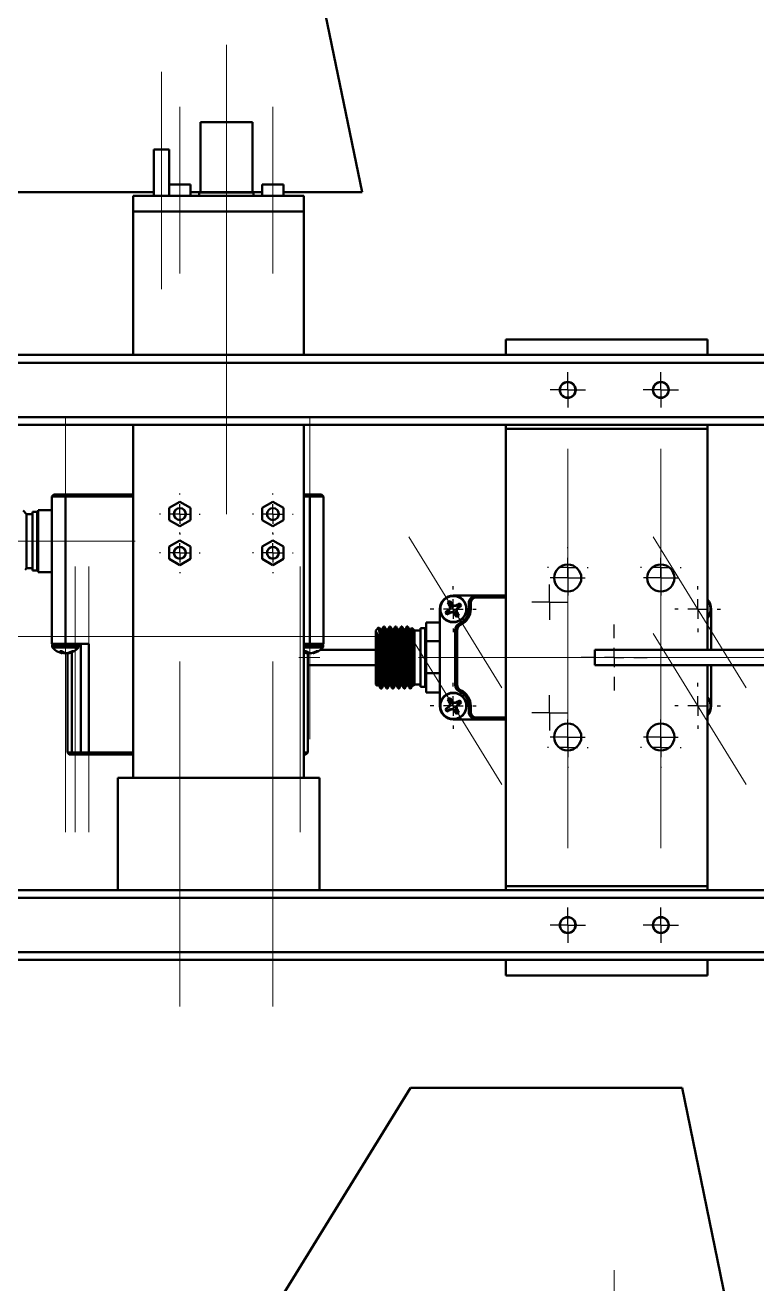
# Model space of a CAD drawing. Header units: millimetres. Extents: x 0 to 420, y 0 to 297.
# Drawn here: x 149.4 to 196.6, y 170.6 to 251.8 of the extents above; entities that cross this region are included whole.
import ezdxf

# ---------------------------------------------------------------- set-up
doc = ezdxf.new("R2010")
doc.units = ezdxf.units.MM
doc.linetypes.add('CENTERX2', pattern=[20.32, 12.7, -2.54, 2.54, -2.54])
doc.layers.add('9中心线层', color=1, linetype='Continuous')

# ---------------------------------------------------------------- blocks, each defined once
blk = doc.blocks.new('SW_CENTERMARKSYMBOL_19')
at = {"layer": '9中心线层', "color": 0}
for p, q in [((0, 0.625), (0, 1.1375)), ((-0.625, 0), (-1.1375, 0)), ((0, 0), (-0.625, 0)), ((0, 0), (0, 0.625)), ((0, 0), (0, -0.625)), ((0, 0), (0.625, 0)), ((0.625, 0), (1.1375, 0)), ((0, -0.625), (0, -1.1375))]:
    blk.add_line(p, q, dxfattribs=at)
blk = doc.blocks.new('SW_CENTERMARKSYMBOL_20')
at = {"layer": '9中心线层', "color": 0}
for p, q in [((0, 0.625), (0, 1.1375)), ((-0.625, 0), (-1.1375, 0)), ((0, 0), (-0.625, 0)), ((0, 0), (0, 0.625)), ((0, 0), (0, -0.625)), ((0, 0), (0.625, 0)), ((0.625, 0), (1.1375, 0)), ((0, -0.625), (0, -1.1375))]:
    blk.add_line(p, q, dxfattribs=at)
blk = doc.blocks.new('SW_CENTERMARKSYMBOL_25')
at = {"layer": '9中心线层', "color": 0}
for p, q in [((0, 0.625), (0, 1.1375)), ((-0.625, 0), (-1.1375, 0)), ((0, 0), (-0.625, 0)), ((0, 0), (0, 0.625)), ((0, 0), (0, -0.625)), ((0, 0), (0.625, 0)), ((0.625, 0), (1.1375, 0)), ((0, -0.625), (0, -1.1375))]:
    blk.add_line(p, q, dxfattribs=at)
blk = doc.blocks.new('SW_CENTERMARKSYMBOL_26')
at = {"layer": '9中心线层', "color": 0}
for p, q in [((0, 0.625), (0, 1.1375)), ((-0.625, 0), (-1.1375, 0)), ((0, 0), (-0.625, 0)), ((0, 0), (0, 0.625)), ((0, 0), (0, -0.625)), ((0, 0), (0.625, 0)), ((0.625, 0), (1.1375, 0)), ((0, -0.625), (0, -1.1375))]:
    blk.add_line(p, q, dxfattribs=at)
blk = doc.blocks.new('SW_CENTERMARKSYMBOL_27')
at = {"layer": '9中心线层', "color": 0}
for p, q in [((0, 0.625), (0, 1.125)), ((-0.625, 0), (-1.125, 0)), ((0, 0), (-0.625, 0)), ((0, 0), (0, 0.625)), ((0, 0), (0, -0.625)), ((0, 0), (0.625, 0)), ((0.625, 0), (1.125, 0)), ((0, -0.625), (0, -1.125))]:
    blk.add_line(p, q, dxfattribs=at)
blk = doc.blocks.new('SW_CENTERMARKSYMBOL_31')
at = {"layer": '9中心线层', "color": 0}
for p, q in [((0, 0.625), (0, 1.125)), ((-0.625, 0), (-1.125, 0)), ((0, 0), (-0.625, 0)), ((0, 0), (0, 0.625)), ((0, 0), (0, -0.625)), ((0, 0), (0.625, 0)), ((0.625, 0), (1.125, 0)), ((0, -0.625), (0, -1.125))]:
    blk.add_line(p, q, dxfattribs=at)
blk = doc.blocks.new('SW_CENTERMARKSYMBOL_32')
at = {"layer": '9中心线层', "color": 0}
for p, q in [((0, 0.625), (0, 1.125)), ((-0.625, 0), (-1.125, 0)), ((0, 0), (-0.625, 0)), ((0, 0), (0, 0.625)), ((0, 0), (0, -0.625)), ((0, 0), (0.625, 0)), ((0.625, 0), (1.125, 0)), ((0, -0.625), (0, -1.125))]:
    blk.add_line(p, q, dxfattribs=at)
blk = doc.blocks.new('SW_CENTERMARKSYMBOL_33')
at = {"layer": '9中心线层', "color": 0}
for p, q in [((0, 1.25), (0, 1.3125)), ((-1.25, 0), (-1.3125, 0)), ((0, 0), (-0.625, 0)), ((0, 0), (0, 0.625)), ((0, 0), (0, -0.625)), ((0, 0), (0.625, 0)), ((1.25, 0), (1.3125, 0)), ((0, -1.25), (0, -1.3125))]:
    blk.add_line(p, q, dxfattribs=at)
blk = doc.blocks.new('SW_CENTERMARKSYMBOL_34')
at = {"layer": '9中心线层', "color": 0}
for p, q in [((0, 1.25), (0, 1.3125)), ((-1.25, 0), (-1.3125, 0)), ((0, 0), (-0.625, 0)), ((0, 0), (0, 0.625)), ((0, 0), (0, -0.625)), ((0, 0), (0.625, 0)), ((1.25, 0), (1.3125, 0)), ((0, -1.25), (0, -1.3125))]:
    blk.add_line(p, q, dxfattribs=at)
blk = doc.blocks.new('SW_CENTERMARKSYMBOL_35')
at = {"layer": '9中心线层', "color": 0}
for p, q in [((0, 1.25), (0, 1.3125)), ((-1.25, 0), (-1.3125, 0)), ((0, 0), (-0.625, 0)), ((0, 0), (0, 0.625)), ((0, 0), (0, -0.625)), ((0, 0), (0.625, 0)), ((1.25, 0), (1.3125, 0)), ((0, -1.25), (0, -1.3125))]:
    blk.add_line(p, q, dxfattribs=at)
blk = doc.blocks.new('SW_CENTERMARKSYMBOL_36')
at = {"layer": '9中心线层', "color": 0}
for p, q in [((0, 1.25), (0, 1.3125)), ((-1.25, 0), (-1.3125, 0)), ((0, 0), (-0.625, 0)), ((0, 0), (0, 0.625)), ((0, 0), (0, -0.625)), ((0, 0), (0.625, 0)), ((1.25, 0), (1.3125, 0)), ((0, -1.25), (0, -1.3125))]:
    blk.add_line(p, q, dxfattribs=at)
blk = doc.blocks.new('SW_CENTERMARKSYMBOL_37')
at = {"layer": '9中心线层', "color": 0}
for p, q in [((0, 1.25), (0, 2.125)), ((-1.25, 0), (-2.125, 0)), ((0, 0), (-0.625, 0)), ((0, 0), (0, 0.625)), ((0, 0), (0, -0.625)), ((0, 0), (0.625, 0)), ((1.25, 0), (2.125, 0)), ((0, -1.25), (0, -2.125))]:
    blk.add_line(p, q, dxfattribs=at)
blk = doc.blocks.new('SW_CENTERMARKSYMBOL_38')
at = {"layer": '9中心线层', "color": 0}
for p, q in [((0, 0.625), (0, 1.1375)), ((-0.625, 0), (-1.1375, 0)), ((0, 0), (-0.625, 0)), ((0, 0), (0, 0.625)), ((0, 0), (0, -0.625)), ((0, 0), (0.625, 0)), ((0.625, 0), (1.1375, 0)), ((0, -0.625), (0, -1.1375))]:
    blk.add_line(p, q, dxfattribs=at)
blk = doc.blocks.new('SW_CENTERMARKSYMBOL_39')
at = {"layer": '9中心线层', "color": 0}
for p, q in [((0, 0.625), (0, 1.1375)), ((-0.625, 0), (-1.1375, 0)), ((0, 0), (-0.625, 0)), ((0, 0), (0, 0.625)), ((0, 0), (0, -0.625)), ((0, 0), (0.625, 0)), ((0.625, 0), (1.1375, 0)), ((0, -0.625), (0, -1.1375))]:
    blk.add_line(p, q, dxfattribs=at)
blk = doc.blocks.new('SW_CENTERMARKSYMBOL_40')
at = {"layer": '9中心线层', "color": 0}
for p, q in [((0, 1.25), (0, 1.48225)), ((-1.25, 0), (-1.48225, 0)), ((0, 0), (-0.625, 0)), ((0, 0), (0, 0.625)), ((0, 0), (0, -0.625)), ((0, 0), (0.625, 0)), ((1.25, 0), (1.48225, 0)), ((0, -1.25), (0, -1.48225))]:
    blk.add_line(p, q, dxfattribs=at)
blk = doc.blocks.new('SW_CENTERMARKSYMBOL_41')
at = {"layer": '9中心线层', "color": 0}
for p, q in [((0, 1.25), (0, 1.48225)), ((-1.25, 0), (-1.48225, 0)), ((0, 0), (-0.625, 0)), ((0, 0), (0, 0.625)), ((0, 0), (0, -0.625)), ((0, 0), (0.625, 0)), ((1.25, 0), (1.48225, 0)), ((0, -1.25), (0, -1.48225))]:
    blk.add_line(p, q, dxfattribs=at)
blk = doc.blocks.new('SW_CENTERMARKSYMBOL_42')
at = {"layer": '9中心线层', "color": 0}
for p, q in [((0, 1.25), (0, 1.48225)), ((-1.25, 0), (-1.48225, 0)), ((0, 0), (-0.625, 0)), ((0, 0), (0, 0.625)), ((0, 0), (0, -0.625)), ((0, 0), (0.625, 0)), ((1.25, 0), (1.48225, 0)), ((0, -1.25), (0, -1.48225))]:
    blk.add_line(p, q, dxfattribs=at)
blk = doc.blocks.new('SW_CENTERMARKSYMBOL_43')
at = {"layer": '9中心线层', "color": 0}
for p, q in [((0, 1.25), (0, 1.48225)), ((-1.25, 0), (-1.48225, 0)), ((0, 0), (-0.625, 0)), ((0, 0), (0, 0.625)), ((0, 0), (0, -0.625)), ((0, 0), (0.625, 0)), ((1.25, 0), (1.48225, 0)), ((0, -1.25), (0, -1.48225))]:
    blk.add_line(p, q, dxfattribs=at)
blk = doc.blocks.new('SW_CENTERMARKSYMBOL_44')
at = {"layer": '9中心线层', "color": 0}
for p, q in [((0, 1.25), (0, 1.3125)), ((-1.25, 0), (-1.3125, 0)), ((0, 0), (-0.625, 0)), ((0, 0), (0, 0.625)), ((0, 0), (0, -0.625)), ((0, 0), (0.625, 0)), ((1.25, 0), (1.3125, 0)), ((0, -1.25), (0, -1.3125))]:
    blk.add_line(p, q, dxfattribs=at)
blk = doc.blocks.new('SW_CENTERMARKSYMBOL_45')
at = {"layer": '9中心线层', "color": 0}
for p, q in [((0, 1.25), (0, 1.3125)), ((-1.25, 0), (-1.3125, 0)), ((0, 0), (-0.625, 0)), ((0, 0), (0, 0.625)), ((0, 0), (0, -0.625)), ((0, 0), (0.625, 0)), ((1.25, 0), (1.3125, 0)), ((0, -1.25), (0, -1.3125))]:
    blk.add_line(p, q, dxfattribs=at)
blk = doc.blocks.new('SW_CENTERMARKSYMBOL_46')
at = {"layer": '9中心线层', "color": 0}
for p, q in [((0, 1.25), (0, 1.3125)), ((-1.25, 0), (-1.3125, 0)), ((0, 0), (-0.625, 0)), ((0, 0), (0, 0.625)), ((0, 0), (0, -0.625)), ((0, 0), (0.625, 0)), ((1.25, 0), (1.3125, 0)), ((0, -1.25), (0, -1.3125))]:
    blk.add_line(p, q, dxfattribs=at)
blk = doc.blocks.new('SW_CENTERMARKSYMBOL_47')
at = {"layer": '9中心线层', "color": 0}
for p, q in [((0, 1.25), (0, 1.3125)), ((-1.25, 0), (-1.3125, 0)), ((0, 0), (-0.625, 0)), ((0, 0), (0, 0.625)), ((0, 0), (0, -0.625)), ((0, 0), (0.625, 0)), ((1.25, 0), (1.3125, 0)), ((0, -1.25), (0, -1.3125))]:
    blk.add_line(p, q, dxfattribs=at)
blk = doc.blocks.new('SW_CENTERMARKSYMBOL_48')
at = {"layer": '9中心线层', "color": 0}
for p, q in [((0, 0.625), (0, 1.125)), ((-0.625, 0), (-1.125, 0)), ((0, 0), (-0.625, 0)), ((0, 0), (0, 0.625)), ((0, 0), (0, -0.625)), ((0, 0), (0.625, 0)), ((0.625, 0), (1.125, 0)), ((0, -0.625), (0, -1.125))]:
    blk.add_line(p, q, dxfattribs=at)

msp = doc.modelspace()

# ---------------------------------------------------------------- linework, layer by layer
at = {"color": 7, "linetype": 'Continuous', "lineweight": 50}
for p, q in [((171.127, 241), (166.752, 262.25)), ((164.054, 245.5), (160.7, 245.5)), ((160.7, 241), (160.7, 245.5)), ((164.054, 245.5), (164.054, 241)), ((157.694, 243.75), (157.694, 240.75)), ((157.694, 243.75), (158.694, 243.75)), ((158.694, 241.5), (158.694, 243.75)), ((136.127, 241), (157.694, 241)), ((158.69, 241.5), (158.69, 240.75)), ((160.065, 241.5), (158.69, 241.5)), ((160.065, 240.75), (160.065, 241.5)), ((160.065, 241), (160.7, 241)), ((164.054, 241), (160.7, 241)), ((161.377, 241), (161.377, 240.975)), ((163.377, 240.975), (163.377, 241)), ((164.054, 241), (164.69, 241)), ((164.69, 241.5), (164.69, 240.75)), ((166.065, 241.5), (164.69, 241.5)), ((166.065, 240.75), (166.065, 241.5)), ((166.065, 241), (171.127, 241)), ((156.377, 240.75), (156.377, 239.75)), ((156.377, 240.75), (167.377, 240.75)), ((160.627, 240.975), (160.627, 240.75)), ((160.627, 240.975), (164.127, 240.975)), ((164.127, 240.75), (164.127, 240.975)), ((167.377, 240.75), (167.377, 239.75)), ((156.377, 239.75), (167.377, 239.75)), ((156.377, 239.75), (167.377, 239.75)), ((156.377, 230.5), (156.377, 239.75)), ((167.377, 230.5), (167.377, 239.75)), ((180.377, 230.5), (180.377, 231.5)), ((180.377, 231.5), (193.377, 231.5)), ((193.377, 230.5), (193.377, 231.5)), ((117.377, 230.5), (241.877, 230.5)), ((117.377, 230), (241.877, 230)), ((117.377, 226.5), (241.877, 226.5)), ((143.377, 226), (241.877, 226)), ((156.377, 203.25), (156.377, 226)), ((167.377, 203.25), (167.377, 226)), ((180.377, 225.75), (180.377, 226)), ((180.377, 225.75), (193.377, 225.75)), ((180.377, 196.25), (180.377, 225.75)), ((193.377, 225.75), (193.377, 226)), ((193.377, 211.5), (193.377, 225.75)), ((151.252, 221.5), (151.127, 221.375)), ((151.127, 211.875), (151.127, 221.375)), ((152.002, 221.375), (151.127, 221.375)), ((151.252, 221.5), (152.002, 221.5)), ((152.002, 221.5), (152.002, 221.375)), ((152.002, 221.5), (156.377, 221.5)), ((152.002, 221.375), (152.002, 211.875)), ((156.377, 221.375), (152.002, 221.375)), ((159.377, 221.044), (158.69, 220.647)), ((160.065, 220.647), (159.377, 221.044)), ((165.377, 221.044), (164.69, 220.647)), ((166.065, 220.647), (165.377, 221.044)), ((167.377, 221.5), (167.752, 221.5)), ((167.752, 221.375), (167.377, 221.375)), ((167.752, 221.375), (167.752, 221.5)), ((167.752, 221.5), (168.502, 221.5)), ((167.752, 211.875), (167.752, 221.375)), ((168.627, 221.375), (167.752, 221.375)), ((168.627, 221.375), (168.502, 221.5)), ((168.627, 221.375), (168.627, 211.875)), ((149.502, 220.25), (149.284, 220.468)), ((149.877, 220.25), (149.502, 220.25)), ((149.502, 218.512), (149.502, 220.25)), ((150.19, 220.4), (149.877, 220.4)), ((149.877, 218.514), (149.877, 220.4)), ((150.19, 218.514), (150.19, 220.4)), ((150.252, 216.507), (150.252, 220.507)), ((150.252, 220.507), (151.127, 220.507)), ((158.69, 220.647), (158.69, 219.853)), ((160.065, 219.853), (160.065, 220.647)), ((164.69, 220.647), (164.69, 219.853)), ((166.065, 219.853), (166.065, 220.647)), ((158.69, 219.853), (159.377, 219.456)), ((159.377, 219.456), (160.065, 219.853)), ((164.69, 219.853), (165.377, 219.456)), ((165.377, 219.456), (166.065, 219.853)), ((149.502, 216.75), (149.502, 218.512)), ((149.877, 216.6), (149.877, 218.514)), ((150.19, 216.6), (150.19, 218.514)), ((159.377, 218.544), (158.69, 218.147)), ((160.065, 218.147), (159.377, 218.544)), ((165.377, 218.544), (164.69, 218.147)), ((166.065, 218.147), (165.377, 218.544)), ((158.69, 218.147), (158.69, 217.353)), ((160.065, 217.353), (160.065, 218.147)), ((164.69, 218.147), (164.69, 217.353)), ((166.065, 217.353), (166.065, 218.147)), ((149.414, 216.661), (149.502, 216.75)), ((149.502, 216.75), (149.877, 216.75)), ((158.69, 217.353), (159.377, 216.956)), ((159.377, 216.956), (160.065, 217.353)), ((164.69, 217.353), (165.377, 216.956)), ((165.377, 216.956), (166.065, 217.353)), ((149.877, 216.6), (150.19, 216.6)), ((151.127, 216.507), (150.252, 216.507)), ((150.252, 216.507), (150.252, 216.493)), ((150.252, 216.493), (151.127, 216.493)), ((176.663, 214.52), (176.636, 214.537)), ((176.802, 214.606), (176.663, 214.52)), ((176.663, 214.52), (176.798, 214.301)), ((176.798, 214.301), (176.775, 214.293)), ((176.798, 214.301), (176.819, 214.168)), ((176.802, 214.606), (176.799, 214.637)), ((176.937, 214.387), (176.802, 214.606)), ((176.937, 214.387), (176.954, 214.403)), ((177.046, 214.308), (176.937, 214.387)), ((177.002, 215), (178.502, 215)), ((177.046, 214.308), (177.052, 214.334)), ((177.179, 214.329), (177.046, 214.308)), ((177.179, 214.329), (177.17, 214.352)), ((177.398, 214.464), (177.179, 214.329)), ((177.264, 214.191), (177.483, 214.325)), ((177.398, 214.464), (177.414, 214.491)), ((177.483, 214.325), (177.398, 214.464)), ((177.483, 214.325), (177.514, 214.328)), ((178.002, 214.125), (178.002, 214.5)), ((178.127, 214.5), (178.002, 214.5)), ((178.127, 214.5), (178.127, 214.125)), ((178.502, 215), (180.377, 215)), ((178.502, 215), (178.502, 214.875)), ((180.377, 214.875), (178.502, 214.875)), ((193.482, 214.575), (193.377, 214.712)), ((193.464, 214.563), (193.377, 214.68)), ((176.127, 207.875), (176.127, 214.125)), ((176.522, 213.925), (176.49, 213.922)), ((176.741, 214.059), (176.522, 213.925)), ((176.522, 213.925), (176.607, 213.786)), ((176.607, 213.786), (176.59, 213.759)), ((176.607, 213.786), (176.826, 213.921)), ((176.741, 214.059), (176.724, 214.077)), ((176.819, 214.168), (176.741, 214.059)), ((176.819, 214.168), (176.793, 214.175)), ((176.826, 213.921), (176.959, 213.942)), ((176.826, 213.921), (176.835, 213.898)), ((176.959, 213.942), (176.953, 213.916)), ((176.959, 213.942), (177.068, 213.863)), ((177.068, 213.863), (177.05, 213.847)), ((177.068, 213.863), (177.203, 213.644)), ((177.185, 214.082), (177.264, 214.191)), ((177.207, 213.949), (177.185, 214.082)), ((177.185, 214.082), (177.212, 214.075)), ((177.203, 213.644), (177.341, 213.73)), ((177.203, 213.644), (177.206, 213.613)), ((177.207, 213.949), (177.229, 213.957)), ((177.341, 213.73), (177.207, 213.949)), ((177.264, 214.191), (177.28, 214.173)), ((177.341, 213.73), (177.368, 213.713)), ((178.127, 214.125), (178.002, 214.125)), ((193.627, 214.125), (193.627, 211.5)), ((172.204, 212.952), (172.002, 212.75)), ((172.002, 209.25), (172.002, 212.75)), ((172.049, 212.663), (172.049, 210.32)), ((172.401, 212.797), (172.309, 212.797)), ((172.565, 213), (172.518, 213)), ((172.776, 212.797), (172.684, 212.797)), ((172.94, 213), (172.893, 213)), ((173.151, 212.797), (173.059, 212.797)), ((173.315, 213), (173.268, 213)), ((173.526, 212.797), (173.434, 212.797)), ((173.69, 213), (173.643, 213)), ((173.901, 212.797), (173.809, 212.797)), ((174.065, 213), (174.018, 213)), ((174.276, 212.797), (174.184, 212.797)), ((174.328, 212.89), (174.273, 212.794)), ((174.502, 212.75), (174.353, 212.9)), ((174.877, 212.75), (174.502, 212.75)), ((174.502, 209.25), (174.502, 212.75)), ((175.19, 212.9), (174.877, 212.9)), ((174.877, 209.1), (174.877, 212.9)), ((175.19, 209.1), (175.19, 212.9)), ((176.127, 213.25), (175.252, 213.25)), ((175.252, 212.045), (175.252, 213.25)), ((177.252, 212.761), (177.127, 212.761)), ((177.127, 209.239), (177.127, 212.761)), ((177.252, 212.761), (177.252, 209.239)), ((177.471, 213.102), (177.419, 213.216)), ((152.002, 211.875), (151.127, 211.875)), ((151.145, 211.787), (151.145, 211.699)), ((152.732, 211.787), (151.145, 211.787)), ((152.002, 211.875), (153.502, 211.875)), ((152.86, 211.787), (152.732, 211.787)), ((152.86, 211.699), (152.86, 211.787)), ((153.002, 204.875), (153.002, 211.875)), ((153.502, 211.875), (153.502, 204.875)), ((167.377, 211.875), (167.752, 211.875)), ((168.482, 211.787), (167.377, 211.787)), ((168.627, 211.875), (167.752, 211.875)), ((168.61, 211.787), (168.482, 211.787)), ((168.61, 211.699), (168.61, 211.787)), ((172.252, 210.49), (172.252, 212.007)), ((175.252, 212.045), (175.252, 209.984)), ((176.127, 212.045), (175.252, 212.045)), ((152.732, 211.699), (151.145, 211.699)), ((152.714, 211.641), (151.166, 211.641)), ((151.785, 211.405), (151.775, 211.296)), ((151.804, 211.401), (151.793, 211.28)), ((151.832, 211.376), (151.835, 211.296)), ((151.953, 211.296), (151.953, 211.28)), ((152.127, 204.875), (152.127, 211.289)), ((152.209, 211.308), (152.212, 211.28)), ((152.278, 211.334), (152.28, 211.296)), ((152.419, 211.341), (152.419, 204.875)), ((152.838, 211.641), (152.714, 211.641)), ((152.86, 211.699), (152.732, 211.699)), ((168.482, 211.699), (167.377, 211.699)), ((168.464, 211.641), (167.377, 211.641)), ((167.535, 211.405), (167.525, 211.296)), ((167.554, 211.401), (167.543, 211.28)), ((167.582, 211.376), (167.585, 211.296)), ((167.627, 211.289), (167.627, 204.875)), ((167.703, 211.296), (167.703, 211.28)), ((167.959, 211.308), (167.962, 211.28)), ((168.028, 211.334), (168.03, 211.296)), ((168.441, 211.5), (172.002, 211.5)), ((168.588, 211.641), (168.464, 211.641)), ((168.61, 211.699), (168.482, 211.699)), ((186.127, 210.5), (186.127, 211.5)), ((199.252, 211.5), (186.127, 211.5)), ((167.627, 210.5), (172.002, 210.5)), ((199.252, 210.5), (186.127, 210.5)), ((193.377, 196.25), (193.377, 210.5)), ((193.627, 210.5), (193.627, 207.875)), ((175.252, 209.984), (176.127, 209.984)), ((175.252, 208.75), (175.252, 209.984)), ((172.002, 209.25), (172.086, 209.166)), ((172.096, 209.159), (172.123, 209.206)), ((172.12, 209.203), (172.212, 209.203)), ((172.331, 209), (172.378, 209)), ((172.495, 209.203), (172.587, 209.203)), ((172.706, 209), (172.753, 209)), ((172.87, 209.203), (172.962, 209.203)), ((173.081, 209), (173.128, 209)), ((173.245, 209.203), (173.337, 209.203)), ((173.456, 209), (173.503, 209)), ((173.62, 209.203), (173.712, 209.203)), ((173.831, 209), (173.878, 209)), ((173.995, 209.203), (174.087, 209.203)), ((174.206, 209), (174.253, 209)), ((174.252, 209), (174.261, 209.023)), ((174.37, 209.203), (174.464, 209.203)), ((174.455, 209.203), (174.502, 209.25)), ((174.455, 209.203), (174.455, 209.222)), ((174.502, 209.25), (174.877, 209.25)), ((174.877, 209.1), (175.19, 209.1)), ((175.252, 208.75), (176.127, 208.75)), ((177.252, 209.239), (177.127, 209.239)), ((177.471, 208.898), (177.419, 208.784)), ((176.741, 207.809), (176.522, 207.675)), ((176.663, 208.27), (176.636, 208.287)), ((176.802, 208.356), (176.663, 208.27)), ((176.663, 208.27), (176.798, 208.051)), ((176.741, 207.809), (176.724, 207.827)), ((176.819, 207.918), (176.741, 207.809)), ((176.798, 208.051), (176.775, 208.043)), ((176.819, 207.918), (176.793, 207.925)), ((176.798, 208.051), (176.819, 207.918)), ((176.802, 208.356), (176.799, 208.387)), ((176.937, 208.137), (176.802, 208.356)), ((176.937, 208.137), (176.954, 208.153)), ((177.046, 208.058), (176.937, 208.137)), ((177.046, 208.058), (177.052, 208.084)), ((177.179, 208.079), (177.046, 208.058)), ((177.179, 208.079), (177.17, 208.102)), ((177.398, 208.214), (177.179, 208.079)), ((177.185, 207.832), (177.264, 207.941)), ((177.207, 207.699), (177.185, 207.832)), ((177.185, 207.832), (177.212, 207.825)), ((177.264, 207.941), (177.483, 208.075)), ((177.264, 207.941), (177.28, 207.923)), ((177.398, 208.214), (177.414, 208.241)), ((177.483, 208.075), (177.398, 208.214)), ((177.483, 208.075), (177.514, 208.078)), ((178.127, 207.875), (178.002, 207.875)), ((178.002, 207.5), (178.002, 207.875)), ((178.127, 207.875), (178.127, 207.5)), ((193.482, 208.325), (193.377, 208.462)), ((193.464, 208.313), (193.377, 208.43)), ((176.522, 207.675), (176.49, 207.672)), ((176.522, 207.675), (176.607, 207.536)), ((176.607, 207.536), (176.59, 207.509)), ((176.607, 207.536), (176.826, 207.671)), ((176.826, 207.671), (176.959, 207.692)), ((176.826, 207.671), (176.835, 207.648)), ((176.959, 207.692), (176.953, 207.666)), ((176.959, 207.692), (177.068, 207.613)), ((177.002, 207), (178.502, 207)), ((177.068, 207.613), (177.05, 207.597)), ((177.068, 207.613), (177.203, 207.394)), ((177.203, 207.394), (177.341, 207.48)), ((177.203, 207.394), (177.206, 207.363)), ((177.207, 207.699), (177.229, 207.707)), ((177.341, 207.48), (177.207, 207.699)), ((177.341, 207.48), (177.368, 207.463)), ((178.127, 207.5), (178.002, 207.5)), ((178.502, 207.125), (178.502, 207)), ((178.502, 207.125), (180.377, 207.125)), ((180.377, 207), (178.502, 207)), ((152.127, 204.875), (152.419, 204.875)), ((152.252, 204.75), (152.127, 204.875)), ((152.471, 204.75), (152.252, 204.75)), ((152.419, 204.875), (153.002, 204.875)), ((152.471, 204.75), (152.419, 204.875)), ((153.127, 204.75), (152.471, 204.75)), ((153.127, 204.75), (153.002, 204.875)), ((153.002, 204.875), (153.502, 204.875)), ((153.502, 204.75), (153.127, 204.75)), ((153.502, 204.875), (153.502, 204.75)), ((153.502, 204.875), (156.377, 204.875)), ((156.377, 204.75), (153.502, 204.75)), ((167.377, 204.875), (167.627, 204.875)), ((167.502, 204.75), (167.377, 204.75)), ((167.627, 204.875), (167.502, 204.75)), ((155.377, 196), (155.377, 203.25)), ((155.377, 203.25), (168.377, 203.25)), ((168.377, 196), (168.377, 203.25)), ((117.377, 196), (155.377, 196)), ((155.377, 196), (168.377, 196)), ((168.377, 196), (241.877, 196)), ((180.377, 196), (180.377, 196.25)), ((180.377, 196.25), (193.377, 196.25)), ((193.377, 196), (193.377, 196.25)), ((117.377, 195.5), (241.877, 195.5)), ((117.377, 192), (241.877, 192)), ((117.377, 191.5), (241.877, 191.5)), ((180.377, 190.5), (180.377, 191.5)), ((193.377, 190.5), (193.377, 191.5)), ((180.377, 190.5), (193.377, 190.5)), ((174.252, 183.25), (161.127, 162)), ((191.752, 183.25), (174.252, 183.25)), ((196.127, 162), (191.752, 183.25))]:
    msp.add_line(p, q, dxfattribs=at)
at = {"color": 7, "linetype": 'Continuous', "lineweight": 50, "flags": 128}
for points in [[(174.276, 212.775), (174.285, 212.774), (174.305, 212.596), (174.323, 212.264), (174.342, 211.807), (174.361, 211.265), (174.379, 210.708), (174.399, 210.169), (174.417, 209.718), (174.436, 209.391), (174.455, 209.222), (174.455, 209.222)], [(151.835, 211.296), (151.803, 211.305), (151.796, 211.308)], [(167.377, 211.325), (167.423, 211.309), (167.508, 211.286)], [(167.585, 211.296), (167.553, 211.305), (167.546, 211.308)]]:
    msp.add_lwpolyline(points, dxfattribs=at)
at = {"color": 7, "linetype": 'Continuous', "lineweight": 50}
for centre, radius in [((184.377, 228.25), 0.512), ((184.377, 228.25), 0.5), ((190.377, 228.25), 0.512), ((190.377, 228.25), 0.5), ((159.377, 220.25), 0.387), ((159.377, 220.25), 0.375), ((165.377, 220.25), 0.387), ((165.377, 220.25), 0.375), ((159.377, 217.75), 0.387), ((159.377, 217.75), 0.375), ((165.377, 217.75), 0.387), ((165.377, 217.75), 0.375), ((184.377, 216.125), 0.875), ((190.377, 216.125), 0.875), ((177.002, 214.125), 0.857), ((177.002, 214.125), 0.836), ((177.002, 207.875), 0.857), ((177.002, 207.875), 0.836), ((184.377, 205.875), 0.875), ((190.377, 205.875), 0.875), ((184.377, 193.75), 0.512), ((184.377, 193.75), 0.5), ((190.377, 193.75), 0.512), ((190.377, 193.75), 0.5)]:
    msp.add_circle(centre, radius, dxfattribs=at)
for centre, radius, start, end in [((150.19, 220.463), 0.0625, 270, 0), ((150.19, 216.537), 0.0625, 0, 90), ((177.002, 214.125), 0.875, 90, 180), ((179.856, 209.494), 5.983, 120.72682, 122.55597), ((185.524, 219.438), 10.149, 208.87481, 210.46099), ((188.944, 216.049), 12.294, 188.21191, 188.76832), ((168.426, 208.902), 10.149, 32.82181, 34.40798), ((169.915, 204.323), 12.294, 54.51447, 55.07088), ((178.926, 202.184), 12.294, 98.21191, 98.76832), ((182.315, 205.604), 10.149, 118.87481, 120.46099), ((171.779, 222.702), 10.149, 302.82181, 304.40798), ((172.371, 211.271), 5.983, 30.72682, 32.55597), ((178.502, 214.5), 0.5, 90, 180), ((178.502, 214.5), 0.375, 90, 180), ((192.752, 214.125), 0.875, 0, 44.41531), ((192.752, 214.125), 0.857, 316.80895, 31.6414), ((192.752, 214.125), 0.836, 318.39593, 31.6414), ((182.225, 205.548), 10.149, 122.82181, 124.40798), ((181.633, 216.979), 5.983, 210.72682, 212.55597), ((171.689, 222.646), 10.149, 298.87481, 300.46099), ((186.804, 207.038), 12.294, 144.51447, 145.07088), ((175.078, 226.066), 12.294, 278.21191, 278.76832), ((184.09, 223.927), 12.294, 234.51447, 235.07088), ((185.579, 219.348), 10.149, 212.82181, 214.40798), ((174.149, 218.756), 5.983, 300.72682, 302.55597), ((167.201, 221.212), 12.294, 324.51447, 325.07088), ((165.061, 212.201), 12.294, 8.21191, 8.76832), ((168.481, 208.812), 10.149, 28.87481, 30.46099), ((177.002, 214.125), 1, 294.62432, 0), ((177.002, 214.125), 1.125, 294.62432, 0), ((175.19, 212.963), 0.0625, 270, 0), ((177.627, 212.761), 0.5, 114.62432, 180), ((177.627, 212.761), 0.375, 114.62432, 180), ((151.233, 211.787), 0.088, 90, 180), ((152.772, 211.787), 0.088, 0, 90), ((168.522, 211.787), 0.088, 0, 90), ((151.233, 211.699), 0.088, 180, 220.82734), ((152.002, 212.364), 1.105, 220.82734, 257.20909), ((151.718, 212.169), 0.767, 263.91582, 276.08418), ((151.97, 211.683), 0.433, 219.66819, 243.34591), ((151.841, 211.654), 0.377, 257.20352, 262.65299), ((151.818, 211.326), 0.052, 215.60513, 241.69925), ((152.182, 211.78), 0.535, 224.30894, 244.8649), ((152.034, 212.36), 1.082, 259.36253, 265.67021), ((151.884, 212.023), 0.746, 275.25401, 279.10474), ((152.121, 212.03), 0.753, 257.20188, 264.72823), ((151.97, 212.36), 1.082, 274.32979, 280.63747), ((151.92, 212.172), 0.911, 285.9166, 302.82481), ((152.163, 211.657), 0.38, 277.37196, 288.02693), ((152.002, 212.364), 1.105, 282.79091, 319.17266), ((152.051, 212.084), 0.822, 286.23565, 304.36063), ((152.464, 211.695), 0.293, 260.14772, 279.85228), ((152.772, 211.699), 0.088, 319.17266, 0), ((167.468, 212.169), 0.767, 263.91582, 276.08418), ((167.72, 211.683), 0.433, 219.66819, 243.34591), ((167.591, 211.654), 0.377, 257.20352, 262.65299), ((167.568, 211.326), 0.052, 215.60513, 241.69925), ((167.932, 211.78), 0.535, 224.30894, 244.8649), ((167.784, 212.36), 1.082, 259.36253, 265.67021), ((167.634, 212.023), 0.746, 275.25401, 279.10474), ((167.871, 212.03), 0.753, 257.20188, 264.72823), ((167.72, 212.36), 1.082, 274.32979, 280.63747), ((167.67, 212.172), 0.911, 285.9166, 302.82481), ((167.913, 211.657), 0.38, 277.37196, 288.02693), ((167.752, 212.364), 1.105, 282.79091, 319.17266), ((167.801, 212.084), 0.822, 286.23565, 304.36063), ((168.214, 211.695), 0.293, 260.14772, 279.85228), ((168.522, 211.699), 0.088, 319.17266, 0), ((175.19, 209.037), 0.0625, 0, 90), ((177.627, 209.239), 0.5, 180, 245.37568), ((177.627, 209.239), 0.375, 180, 245.37568), ((177.002, 207.875), 1, 0, 65.37568), ((177.002, 207.875), 1.125, 0, 65.37568), ((177.002, 207.875), 0.875, 180, 270), ((182.225, 199.298), 10.149, 122.82181, 124.40798), ((179.856, 203.244), 5.983, 120.72682, 122.55597), ((185.524, 213.188), 10.149, 208.87481, 210.46099), ((186.804, 200.788), 12.294, 144.51447, 145.07088), ((188.944, 209.799), 12.294, 188.21191, 188.76832), ((168.426, 202.652), 10.149, 32.82181, 34.40798), ((169.915, 198.073), 12.294, 54.51447, 55.07088), ((178.926, 195.934), 12.294, 98.21191, 98.76832), ((182.315, 199.354), 10.149, 118.87481, 120.46099), ((167.201, 214.962), 12.294, 324.51447, 325.07088), ((165.061, 205.951), 12.294, 8.21191, 8.76832), ((171.779, 216.452), 10.149, 302.82181, 304.40798), ((172.371, 205.021), 5.983, 30.72682, 32.55597), ((192.752, 207.875), 0.857, 316.80895, 31.6414), ((192.752, 207.875), 0.836, 318.39593, 31.6414), ((192.752, 207.875), 0.875, 315.58469, 0), ((181.633, 210.729), 5.983, 210.72682, 212.55597), ((171.689, 216.396), 10.149, 298.87481, 300.46099), ((175.078, 219.816), 12.294, 278.21191, 278.76832), ((184.09, 217.677), 12.294, 234.51447, 235.07088), ((185.579, 213.098), 10.149, 212.82181, 214.40798), ((174.149, 212.506), 5.983, 300.72682, 302.55597), ((168.481, 202.562), 10.149, 28.87481, 30.46099), ((178.502, 207.5), 0.5, 180, 270), ((178.502, 207.5), 0.375, 180, 270)]:
    msp.add_arc(centre, radius, start, end, dxfattribs=at)
for points, knots in [([(172.049, 212.663), (172.056, 212.576), (172.069, 212.401), (172.086, 211.957), (172.106, 211.432), (172.124, 210.86), (172.143, 210.303), (172.162, 209.813), (172.18, 209.447), (172.197, 209.239), (172.207, 209.231), (172.21, 209.228)], [0, 0, 0, 0, 0.117427, 0.233198, 0.351381, 0.467094, 0.584599, 0.701991, 0.817789, 0.935971, 1, 1, 1, 1]), ([(172.252, 210.49), (172.241, 210.657), (172.214, 211.037), (172.171, 211.631), (172.121, 212.178), (172.083, 212.517), (172.058, 212.628), (172.049, 212.663)], [0, 0, 0, 0, 0.183238, 0.418394, 0.653437, 0.888137, 1, 1, 1, 1]), ([(172.215, 212.934), (172.218, 212.931), (172.224, 212.921), (172.236, 212.658), (172.245, 212.31), (172.251, 212.066), (172.252, 212.007)], [0, 0, 0, 0, 0.212022, 0.551651, 0.892207, 1, 1, 1, 1]), ([(172.311, 212.794), (172.291, 212.828), (172.263, 212.877), (172.235, 212.926), (172.226, 212.941)], [0, 0, 0, 0, 0.692084, 1, 1, 1, 1]), ([(172.311, 212.788), (172.311, 212.789), (172.318, 212.806), (172.331, 212.672), (172.35, 212.384), (172.368, 211.941), (172.388, 211.412), (172.406, 210.84), (172.425, 210.284), (172.444, 209.798), (172.462, 209.435), (172.48, 209.226), (172.491, 209.222), (172.495, 209.221)], [0, 0, 0, 0, 0.006973, 0.109754, 0.212318, 0.3136, 0.416914, 0.518015, 0.620823, 0.723354, 0.824663, 0.927973, 1, 1, 1, 1]), ([(172.515, 212.997), (172.496, 212.963), (172.457, 212.896), (172.417, 212.828), (172.398, 212.794)], [0, 0, 0, 0, 0.500025, 1, 1, 1, 1]), ([(172.401, 212.78), (172.403, 212.785), (172.411, 212.809), (172.425, 212.673), (172.444, 212.379), (172.462, 211.935), (172.482, 211.406), (172.5, 210.833), (172.519, 210.278), (172.538, 209.792), (172.556, 209.433), (172.573, 209.234), (172.582, 209.229), (172.585, 209.227)], [0, 0, 0, 0, 0.027811, 0.13044, 0.232792, 0.333925, 0.437055, 0.537963, 0.640619, 0.742938, 0.844098, 0.947224, 1, 1, 1, 1]), ([(172.518, 212.972), (172.522, 212.976), (172.532, 212.989), (172.55, 212.76), (172.569, 212.332), (172.59, 211.744), (172.61, 211.074), (172.63, 210.395), (172.651, 209.783), (172.67, 209.316), (172.689, 209.036), (172.701, 209.025), (172.706, 209.021)], [0, 0, 0, 0, 0.058742, 0.166161, 0.273587, 0.381007, 0.48843, 0.595851, 0.703271, 0.810696, 0.918115, 1, 1, 1, 1]), ([(172.686, 212.794), (172.666, 212.828), (172.627, 212.896), (172.588, 212.964), (172.568, 212.997)], [0, 0, 0, 0, 0.4999719, 1, 1, 1, 1]), ([(172.568, 212.986), (172.572, 212.975), (172.581, 212.951), (172.597, 212.753), (172.612, 212.436), (172.627, 212.018), (172.644, 211.531), (172.659, 211.007), (172.674, 210.484), (172.69, 209.995), (172.706, 209.576), (172.721, 209.248), (172.737, 209.063), (172.747, 208.967), (172.753, 209.001), (172.753, 209.001)], [0, 0, 0, 0, 0.0664502, 0.1521415, 0.2363284, 0.3205951, 0.4062863, 0.4904744, 0.5747399, 0.6604312, 0.7446203, 0.8288848, 0.914576, 0.9987663, 1, 1, 1, 1]), ([(172.686, 212.784), (172.686, 212.786), (172.693, 212.802), (172.707, 212.662), (172.726, 212.366), (172.744, 211.918), (172.764, 211.386), (172.782, 210.813), (172.801, 210.26), (172.82, 209.778), (172.838, 209.422), (172.856, 209.222), (172.866, 209.222), (172.87, 209.222)], [0, 0, 0, 0, 0.0128592, 0.1156207, 0.2179267, 0.3192002, 0.4223719, 0.5232892, 0.6260749, 0.7283457, 0.8296498, 0.9328154, 1, 1, 1, 1]), ([(172.891, 212.998), (172.871, 212.964), (172.832, 212.896), (172.793, 212.828), (172.773, 212.794)], [0, 0, 0, 0, 0.5000266, 1, 1, 1, 1]), ([(172.776, 212.778), (172.778, 212.783), (172.786, 212.805), (172.801, 212.663), (172.82, 212.361), (172.838, 211.912), (172.858, 211.379), (172.876, 210.806), (172.895, 210.254), (172.914, 209.772), (172.932, 209.42), (172.949, 209.229), (172.958, 209.227), (172.961, 209.227)], [0, 0, 0, 0, 0.032538, 0.135157, 0.237263, 0.338403, 0.441402, 0.542143, 0.644786, 0.746856, 0.848028, 0.95102, 1, 1, 1, 1]), ([(172.893, 212.993), (172.9, 212.977), (172.912, 212.943), (172.933, 212.617), (172.952, 212.121), (172.973, 211.493), (172.992, 210.81), (173.013, 210.149), (173.033, 209.581), (173.053, 209.187), (173.069, 208.995), (173.078, 209.02), (173.081, 209.027)], [0, 0, 0, 0, 0.100045, 0.207477, 0.314916, 0.422348, 0.529788, 0.63722, 0.744657, 0.85209, 0.959522, 1, 1, 1, 1]), ([(173.061, 212.794), (173.041, 212.828), (173.002, 212.896), (172.963, 212.964), (172.943, 212.998)], [0, 0, 0, 0, 0.4999701, 1, 1, 1, 1]), ([(172.943, 212.979), (172.95, 212.953), (172.965, 212.896), (172.987, 212.452), (173.01, 211.795), (173.034, 211.008), (173.057, 210.225), (173.081, 209.551), (173.104, 209.126), (173.121, 208.95), (173.13, 209.013), (173.131, 209.02)], [0, 0, 0, 0, 0.107603, 0.232599, 0.357663, 0.482661, 0.607724, 0.732722, 0.857784, 0.982784, 1, 1, 1, 1]), ([(173.061, 212.781), (173.062, 212.784), (173.069, 212.798), (173.083, 212.652), (173.102, 212.348), (173.12, 211.895), (173.14, 211.36), (173.158, 210.786), (173.177, 210.235), (173.196, 209.758), (173.214, 209.409), (173.231, 209.217), (173.241, 209.222), (173.245, 209.223)], [0, 0, 0, 0, 0.018089, 0.120888, 0.222994, 0.324342, 0.42743, 0.528248, 0.631068, 0.733137, 0.834519, 0.937598, 1, 1, 1, 1]), ([(173.266, 212.998), (173.246, 212.964), (173.207, 212.896), (173.168, 212.828), (173.148, 212.795)], [0, 0, 0, 0, 0.500029, 1, 1, 1, 1]), ([(173.151, 212.777), (173.153, 212.782), (173.162, 212.802), (173.177, 212.652), (173.196, 212.342), (173.214, 211.889), (173.234, 211.353), (173.252, 210.779), (173.271, 210.23), (173.29, 209.752), (173.308, 209.407), (173.324, 209.224), (173.333, 209.226), (173.336, 209.227)], [0, 0, 0, 0, 0.037318, 0.140051, 0.242033, 0.34333, 0.446322, 0.547045, 0.649799, 0.751743, 0.853075, 0.956058, 1, 1, 1, 1]), ([(173.268, 212.976), (173.27, 212.982), (173.279, 213.011), (173.295, 212.831), (173.315, 212.45), (173.335, 211.89), (173.356, 211.233), (173.375, 210.549), (173.396, 209.916), (173.415, 209.409), (173.436, 209.065), (173.449, 209.022), (173.456, 209.001)], [0, 0, 0, 0, 0.033738, 0.141178, 0.248623, 0.356064, 0.463504, 0.570949, 0.678389, 0.785837, 0.893277, 1, 1, 1, 1]), ([(173.435, 212.794), (173.416, 212.828), (173.377, 212.896), (173.338, 212.964), (173.318, 212.998)], [0, 0, 0, 0, 0.4999695, 1, 1, 1, 1]), ([(173.318, 212.98), (173.325, 212.954), (173.339, 212.898), (173.362, 212.453), (173.385, 211.797), (173.409, 211.01), (173.432, 210.226), (173.456, 209.552), (173.479, 209.127), (173.496, 208.95), (173.505, 209.013), (173.506, 209.02)], [0, 0, 0, 0, 0.1080867, 0.2330813, 0.358124, 0.4831198, 0.6081613, 0.7331584, 0.8581986, 0.983197, 1, 1, 1, 1]), ([(173.436, 212.779), (173.437, 212.781), (173.444, 212.794), (173.459, 212.642), (173.478, 212.329), (173.496, 211.871), (173.516, 211.333), (173.534, 210.759), (173.553, 210.211), (173.572, 209.738), (173.59, 209.396), (173.607, 209.214), (173.617, 209.221), (173.62, 209.224)], [0, 0, 0, 0, 0.023606, 0.126402, 0.228269, 0.329679, 0.432642, 0.533348, 0.636163, 0.73799, 0.839438, 0.94239, 1, 1, 1, 1]), ([(173.641, 212.998), (173.621, 212.964), (173.582, 212.896), (173.543, 212.828), (173.523, 212.794)], [0, 0, 0, 0, 0.5000301, 1, 1, 1, 1]), ([(173.526, 212.776), (173.529, 212.781), (173.537, 212.798), (173.553, 212.641), (173.572, 212.324), (173.59, 211.866), (173.61, 211.327), (173.627, 210.753), (173.647, 210.205), (173.666, 209.733), (173.684, 209.395), (173.7, 209.22), (173.708, 209.225), (173.71, 209.226)], [0, 0, 0, 0, 0.04213, 0.14501, 0.246902, 0.348414, 0.451431, 0.552196, 0.655094, 0.756944, 0.858496, 0.961501, 1, 1, 1, 1]), ([(173.643, 212.976), (173.648, 212.975), (173.659, 212.972), (173.678, 212.707), (173.697, 212.251), (173.718, 211.645), (173.738, 210.969), (173.758, 210.296), (173.779, 209.701), (173.798, 209.261), (173.816, 209.018), (173.827, 209.025), (173.831, 209.027)], [0, 0, 0, 0, 0.07515, 0.182567, 0.289992, 0.397409, 0.504833, 0.61225, 0.719669, 0.827091, 0.934508, 1, 1, 1, 1]), ([(173.81, 212.795), (173.791, 212.828), (173.752, 212.896), (173.712, 212.964), (173.693, 212.998)], [0, 0, 0, 0, 0.499971, 1, 1, 1, 1]), ([(173.693, 212.98), (173.7, 212.954), (173.714, 212.898), (173.737, 212.455), (173.76, 211.798), (173.784, 211.012), (173.807, 210.228), (173.831, 209.553), (173.854, 209.128), (173.871, 208.951), (173.88, 209.013), (173.881, 209.02)], [0, 0, 0, 0, 0.108093, 0.2330272, 0.3579893, 0.4829248, 0.6078857, 0.7328225, 0.857782, 0.9827201, 1, 1, 1, 1]), ([(173.81, 212.777), (173.812, 212.779), (173.82, 212.79), (173.835, 212.631), (173.854, 212.31), (173.872, 211.848), (173.892, 211.307), (173.909, 210.733), (173.929, 210.187), (173.948, 209.719), (173.966, 209.384), (173.983, 209.21), (173.992, 209.221), (173.995, 209.225)], [0, 0, 0, 0, 0.0287718, 0.1316035, 0.2332706, 0.3348064, 0.4376844, 0.5383437, 0.6411912, 0.7428154, 0.8443939, 0.9472573, 1, 1, 1, 1]), ([(174.016, 212.998), (173.996, 212.964), (173.957, 212.896), (173.918, 212.828), (173.898, 212.794)], [0, 0, 0, 0, 0.500029, 1, 1, 1, 1]), ([(173.901, 212.775), (173.904, 212.78), (173.913, 212.795), (173.929, 212.63), (173.948, 212.305), (173.966, 211.842), (173.986, 211.3), (174.003, 210.726), (174.023, 210.182), (174.041, 209.713), (174.06, 209.383), (174.075, 209.216), (174.083, 209.223), (174.085, 209.225)], [0, 0, 0, 0, 0.047059, 0.150049, 0.251813, 0.353532, 0.456537, 0.557335, 0.66034, 0.762061, 0.863823, 0.966814, 1, 1, 1, 1]), ([(174.015, 212.987), (174.016, 212.992), (174.023, 213.041), (174.037, 212.92), (174.058, 212.617), (174.077, 212.109), (174.099, 211.481), (174.118, 210.797), (174.138, 210.138), (174.158, 209.572), (174.178, 209.182), (174.195, 208.993), (174.204, 209.019), (174.206, 209.026)], [0, 0, 0, 0, 0.0103759, 0.1161158, 0.2218549, 0.3275999, 0.433339, 0.5390855, 0.6448248, 0.7505691, 0.8563087, 0.9620476, 1, 1, 1, 1]), ([(174.186, 212.794), (174.166, 212.828), (174.127, 212.896), (174.088, 212.964), (174.068, 212.998)], [0, 0, 0, 0, 0.4999747, 1, 1, 1, 1]), ([(174.068, 212.979), (174.075, 212.953), (174.089, 212.898), (174.112, 212.456), (174.135, 211.8), (174.159, 211.014), (174.182, 210.227), (174.205, 209.563), (174.229, 209.096), (174.245, 209.032), (174.252, 209)], [0, 0, 0, 0, 0.108865, 0.236166, 0.363475, 0.490777, 0.618085, 0.745389, 0.872695, 1, 1, 1, 1]), ([(174.186, 212.775), (174.188, 212.777), (174.196, 212.786), (174.211, 212.62), (174.229, 212.291), (174.248, 211.824), (174.268, 211.28), (174.285, 210.706), (174.305, 210.164), (174.323, 209.699), (174.342, 209.373), (174.358, 209.206), (174.367, 209.22), (174.37, 209.225)], [0, 0, 0, 0, 0.0327073, 0.1356835, 0.2372636, 0.3390553, 0.4419564, 0.542703, 0.6456923, 0.7472317, 0.8490652, 0.9519491, 1, 1, 1, 1]), ([(174.455, 209.222), (174.452, 209.256), (174.445, 209.324), (174.433, 209.614), (174.422, 210.051), (174.408, 210.629), (174.396, 211.257), (174.383, 211.864), (174.371, 212.385), (174.358, 212.747), (174.347, 212.923), (174.341, 212.893), (174.34, 212.883)], [0, 0, 0, 0, 0.089151, 0.178303, 0.285852, 0.394695, 0.504033, 0.61401, 0.725124, 0.836257, 0.94914, 1, 1, 1, 1]), ([(172.252, 212.007), (172.258, 211.848), (172.269, 211.532), (172.284, 211.005), (172.299, 210.482), (172.315, 209.993), (172.331, 209.575), (172.346, 209.248), (172.362, 209.058), (172.373, 208.978), (172.378, 209.001), (172.378, 209.001)], [0, 0, 0, 0, 0.126175, 0.250123, 0.374212, 0.500387, 0.624337, 0.748424, 0.874599, 0.998551, 1, 1, 1, 1]), ([(172.049, 210.32), (172.053, 210.164), (172.061, 209.852), (172.071, 209.472), (172.083, 209.208), (172.091, 209.184), (172.094, 209.173)], [0, 0, 0, 0, 0.24052, 0.481006, 0.765435, 1, 1, 1, 1]), ([(172.049, 210.32), (172.056, 210.151), (172.069, 209.815), (172.086, 209.449), (172.105, 209.23), (172.115, 209.222), (172.12, 209.219)], [0, 0, 0, 0, 0.267351, 0.53093, 0.800005, 1, 1, 1, 1]), ([(172.252, 210.49), (172.258, 210.332), (172.27, 209.96), (172.287, 209.47), (172.308, 209.126), (172.322, 208.974), (172.33, 209.01), (172.331, 209.014)], [0, 0, 0, 0, 0.191915, 0.448885, 0.705859, 0.96284, 1, 1, 1, 1]), ([(172.21, 209.206), (172.23, 209.172), (172.269, 209.105), (172.308, 209.037), (172.328, 209.003)], [0, 0, 0, 0, 0.499973, 1, 1, 1, 1]), ([(172.381, 209.003), (172.4, 209.037), (172.44, 209.104), (172.479, 209.172), (172.498, 209.206)], [0, 0, 0, 0, 0.500029, 1, 1, 1, 1]), ([(172.586, 209.206), (172.605, 209.172), (172.644, 209.104), (172.683, 209.036), (172.703, 209.003)], [0, 0, 0, 0, 0.499975, 1, 1, 1, 1]), ([(172.756, 209.003), (172.775, 209.036), (172.814, 209.104), (172.854, 209.172), (172.873, 209.206)], [0, 0, 0, 0, 0.500029, 1, 1, 1, 1]), ([(172.961, 209.205), (172.98, 209.172), (173.019, 209.104), (173.059, 209.036), (173.078, 209.002)], [0, 0, 0, 0, 0.499972, 1, 1, 1, 1]), ([(173.131, 209.002), (173.15, 209.036), (173.189, 209.104), (173.228, 209.172), (173.248, 209.206)], [0, 0, 0, 0, 0.5000304, 1, 1, 1, 1]), ([(173.336, 209.205), (173.355, 209.172), (173.394, 209.104), (173.434, 209.036), (173.453, 209.002)], [0, 0, 0, 0, 0.49997, 1, 1, 1, 1]), ([(173.505, 209.002), (173.525, 209.036), (173.564, 209.104), (173.603, 209.172), (173.623, 209.205)], [0, 0, 0, 0, 0.5000299, 1, 1, 1, 1]), ([(173.711, 209.206), (173.73, 209.172), (173.769, 209.104), (173.808, 209.036), (173.828, 209.002)], [0, 0, 0, 0, 0.4999704, 1, 1, 1, 1]), ([(173.88, 209.002), (173.9, 209.036), (173.939, 209.104), (173.978, 209.172), (173.998, 209.205)], [0, 0, 0, 0, 0.5000272, 1, 1, 1, 1]), ([(174.085, 209.206), (174.105, 209.172), (174.144, 209.104), (174.183, 209.036), (174.203, 209.003)], [0, 0, 0, 0, 0.499972, 1, 1, 1, 1]), ([(174.256, 209.003), (174.275, 209.037), (174.314, 209.104), (174.354, 209.172), (174.373, 209.206)], [0, 0, 0, 0, 0.500025, 1, 1, 1, 1])]:
    msp.add_open_spline(points, degree=3, knots=knots, dxfattribs=at)
at = {"layer": '9中心线层', "linetype": 'CENTERX2', "lineweight": 18, "ltscale": 2.5}
for p, q in [((162.377, 250.5), (162.377, 241)), ((158.194, 248.75), (158.194, 234.75)), ((159.377, 235.75), (159.377, 246.5)), ((165.377, 235.75), (165.377, 246.5)), ((162.377, 241), (162.377, 220.25)), ((152.002, 221.375), (152.002, 226.5)), ((167.752, 221.375), (167.752, 226.5)), ((184.377, 224.45), (184.377, 204.45)), ((190.377, 224.45), (190.377, 204.45)), ((152.002, 211.875), (152.002, 221.375)), ((167.752, 205.729), (167.752, 221.375)), ((156.502, 218.5), (142.049, 218.5)), ((174.128, 218.789), (180.127, 209.054)), ((189.878, 218.789), (195.877, 209.054)), ((152.627, 216.875), (152.627, 204.875)), ((153.502, 204.875), (153.502, 216.875)), ((167.127, 216.875), (167.127, 204.875)), ((146.751, 212.364), (173.254, 212.364)), ((152.002, 211.875), (152.002, 204.875)), ((174.128, 212.539), (180.127, 202.804)), ((189.878, 212.539), (195.877, 202.804)), ((206.502, 211), (167.049, 211)), ((159.377, 201.75), (159.377, 210.75)), ((165.377, 201.75), (165.377, 210.75)), ((152.002, 199.75), (152.002, 204.875)), ((152.627, 204.875), (152.627, 199.75)), ((153.502, 204.875), (153.502, 199.75)), ((167.127, 204.875), (167.127, 199.75)), ((184.377, 204.45), (184.377, 198.7)), ((190.377, 204.45), (190.377, 198.7)), ((159.377, 188.5), (159.377, 201.75)), ((165.377, 188.5), (165.377, 201.75)), ((187.377, 171.5), (187.377, 162))]:
    msp.add_line(p, q, dxfattribs=at)

# ---------------------------------------------------------------- block references
at = {"layer": '9中心线层'}
for name, p in [('SW_CENTERMARKSYMBOL_25', (184.377, 228.25)), ('SW_CENTERMARKSYMBOL_26', (190.377, 228.25)), ('SW_CENTERMARKSYMBOL_46', (159.377, 220.25)), ('SW_CENTERMARKSYMBOL_47', (165.377, 220.25)), ('SW_CENTERMARKSYMBOL_45', (159.377, 217.75)), ('SW_CENTERMARKSYMBOL_44', (165.377, 217.75)), ('SW_CENTERMARKSYMBOL_35', (184.377, 216.8)), ('SW_CENTERMARKSYMBOL_34', (190.377, 216.8)), ('SW_CENTERMARKSYMBOL_32', (184.377, 216.125)), ('SW_CENTERMARKSYMBOL_31', (190.377, 216.125)), ('SW_CENTERMARKSYMBOL_40', (177.002, 214.125)), ('SW_CENTERMARKSYMBOL_38', (183.194, 214.57)), ('SW_CENTERMARKSYMBOL_41', (192.752, 214.125)), ('SW_CENTERMARKSYMBOL_37', (187.377, 211)), ('SW_CENTERMARKSYMBOL_42', (177.002, 207.875)), ('SW_CENTERMARKSYMBOL_43', (192.752, 207.875)), ('SW_CENTERMARKSYMBOL_39', (183.194, 207.43)), ('SW_CENTERMARKSYMBOL_48', (184.377, 205.875)), ('SW_CENTERMARKSYMBOL_27', (190.377, 205.875)), ('SW_CENTERMARKSYMBOL_36', (184.377, 205.2)), ('SW_CENTERMARKSYMBOL_33', (190.377, 205.2)), ('SW_CENTERMARKSYMBOL_19', (184.377, 193.75)), ('SW_CENTERMARKSYMBOL_20', (190.377, 193.75))]:
    msp.add_blockref(name, p, dxfattribs=at)

doc.saveas('drawing.dxf')
